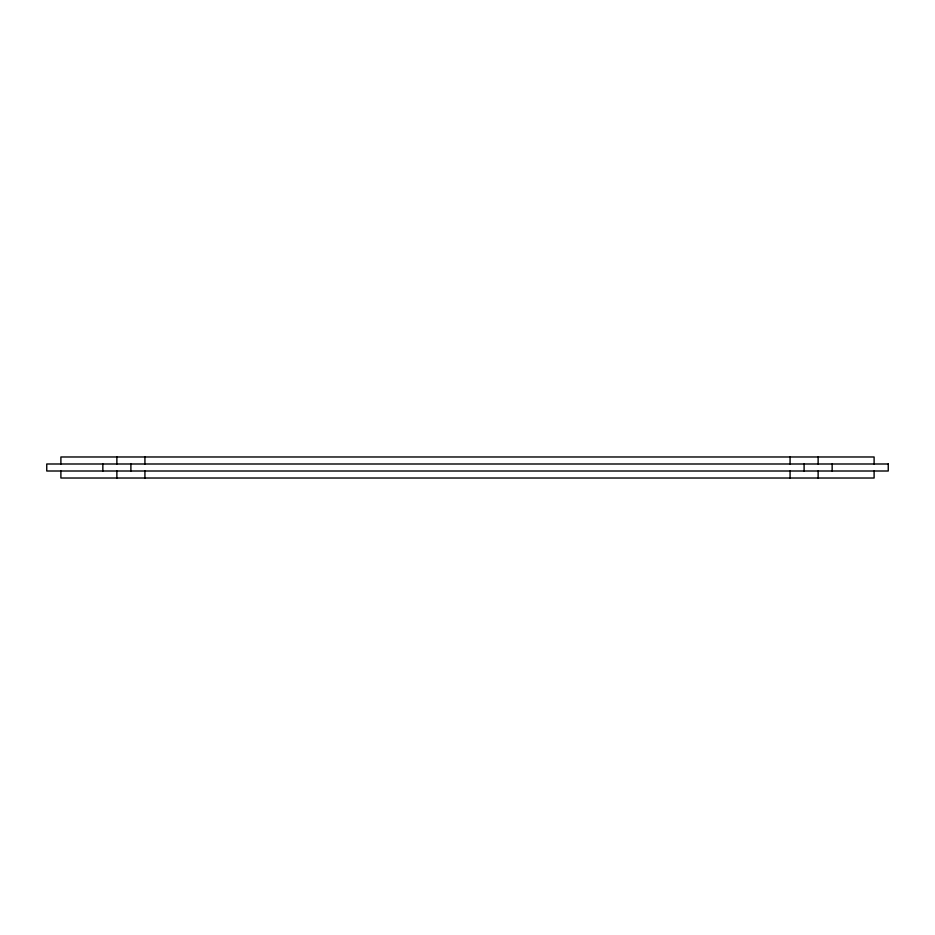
<?xml version="1.0" encoding="UTF-8"?>
<svg xmlns="http://www.w3.org/2000/svg" width="935" height="935" viewBox="0 0 935 935"><rect width="100%" height="100%" fill="white"/><g stroke="black" fill="none" stroke-linecap="round" stroke-linejoin="round"><path stroke-width="1.4" d="M874.108 463.994L874.108 456.981L60.892 456.981L60.892 463.994M874.108 471.006L874.108 478.019L60.892 478.019L60.892 471.006M832.15 463.994L832.15 471.006M818.125 456.981L818.125 463.994M818.125 471.006L818.125 478.019M804.1 463.994L804.1 471.006M790.075 456.981L790.075 463.994M790.075 471.006L790.075 478.019M144.925 456.981L144.925 463.994M144.925 471.006L144.925 478.019M130.9 463.994L130.9 471.006M116.875 456.981L116.875 463.994M116.875 471.006L116.875 478.019M102.85 463.994L102.85 471.006M888.25 463.994L46.75 463.994L46.75 471.006L888.25 471.006L888.25 463.994"/></g></svg>
